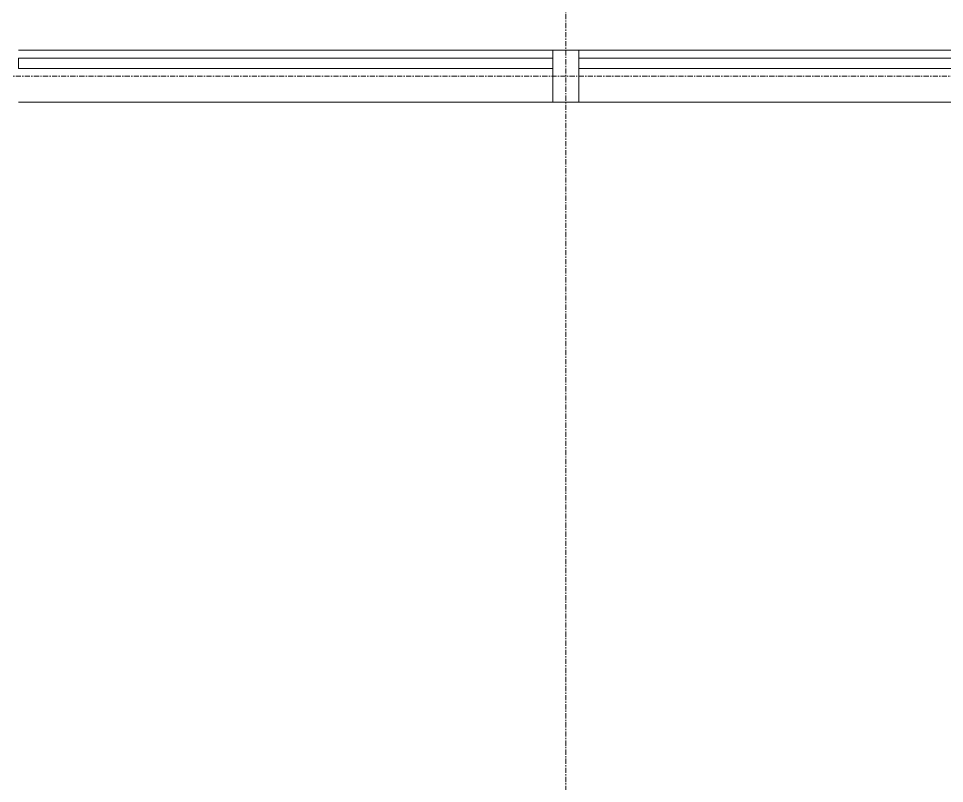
# Model space of a CAD drawing. Header units: inches. Extents: x -1714 to 6424, y -1550 to 970.
# Drawn here: x -197.6 to -108.4, y 599.1 to 672.8 of the extents above; entities that cross this region are included whole.
import ezdxf

# ---------------------------------------------------------------- set-up
doc = ezdxf.new("R2010")
doc.units = ezdxf.units.IN
doc.header["$MEASUREMENT"] = 0
doc.linetypes.add('Grid Line 1_2_', pattern=[0.875, 0.5, -0.125, 0.125, -0.125])
for name, color, linetype, lineweight in [('A-GLAZ-CURT', 52, 'Continuous', 9), ('A-GLAZ-CWMG', 51, 'Continuous', 9), ('S-GRID', 1, 'Continuous', 9)]:
    doc.layers.add(name, color=color, linetype=linetype, lineweight=lineweight)

# ---------------------------------------------------------------- blocks, each defined once
blk = doc.blocks.new('System Panel - Glazed-1332336-L1 - Architectural')
at = {"layer": 'A-GLAZ-CURT', "lineweight": 13}
for p, q in [((25.75, 1.75), (-25.75, 1.75)), ((-25.75, 1.75), (-25.75, 0.75)), ((25.75, 0.75), (25.75, 1.75)), ((-25.75, 0.75), (25.75, 0.75))]:
    blk.add_line(p, q, dxfattribs=at)
blk = doc.blocks.new('System Panel - Glazed-1332247-L1 - Architectural')
at = {"layer": 'A-GLAZ-CURT', "lineweight": 13}
for p, q in [((25.75, 1.75), (-25.75, 1.75)), ((-25.75, 1.75), (-25.75, 0.75)), ((25.75, 0.75), (25.75, 1.75)), ((-25.75, 0.75), (25.75, 0.75))]:
    blk.add_line(p, q, dxfattribs=at)
blk = doc.blocks.new('Rectangular Mullion - 2_5_ x 5_ rectangular-1332245-L1 - Architectural')
at = {"layer": 'A-GLAZ-CWMG'}
for p, q in [((1292.649, -339.54), (1292.649, -288.04)), ((1297.649, -288.04), (1297.649, -339.54))]:
    blk.add_line(p, q, dxfattribs=at)
blk = doc.blocks.new('Rectangular Mullion - 2_5_ x 5_ rectangular-1332330-L1 - Architectural')
at = {"layer": 'A-GLAZ-CWMG'}
for p, q in [((1292.649, -393.54), (1292.649, -342.04)), ((1297.649, -393.54), (1297.649, -342.04))]:
    blk.add_line(p, q, dxfattribs=at)
blk = doc.blocks.new('Rectangular Mullion - 2_5_ x 5_ rectangular-1332234-L1 - Architectural')
at = {"layer": 'A-GLAZ-CWMG', "lineweight": 20}
for p, q in [((-1.25, 2.5), (1.25, 2.5)), ((-1.25, -2.5), (-1.25, 2.5)), ((1.25, 2.5), (1.25, -2.5)), ((1.25, -2.5), (-1.25, -2.5))]:
    blk.add_line(p, q, dxfattribs=at)

msp = doc.modelspace()

# ---------------------------------------------------------------- linework, layer by layer
at = {"layer": 'S-GRID', "linetype": 'Grid Line 1_2_'}
for p, q in [((-144.85079, -1043.15403), (-144.85079, 921.90597)), ((-1714.24651, 667.21004), (1936.33324, 667.21004))]:
    msp.add_line(p, q, dxfattribs=at)

# ---------------------------------------------------------------- block references
at = {"layer": 'A-GLAZ-CURT'}
for name, p in [('System Panel - Glazed-1332247-L1 - Architectural', (-171.85079, 667.21004)), ('System Panel - Glazed-1332336-L1 - Architectural', (-117.85079, 667.21004))]:
    msp.add_blockref(name, p, dxfattribs=at)
at = {"layer": 'A-GLAZ-CWMG'}
for name, rotation in [('Rectangular Mullion - 2_5_ x 5_ rectangular-1332245-L1 - Architectural', 90), ('Rectangular Mullion - 2_5_ x 5_ rectangular-1332330-L1 - Architectural', 89.99999999999982)]:
    msp.add_blockref(name, (-485.64076, -627.93917), dxfattribs=dict(at, rotation=rotation))
at = {"layer": 'A-GLAZ-CWMG', "extrusion": (0, 0, -1), "rotation": 180}
msp.add_blockref('Rectangular Mullion - 2_5_ x 5_ rectangular-1332234-L1 - Architectural', (144.85079, 667.21004), dxfattribs=at)

doc.saveas('drawing.dxf')
